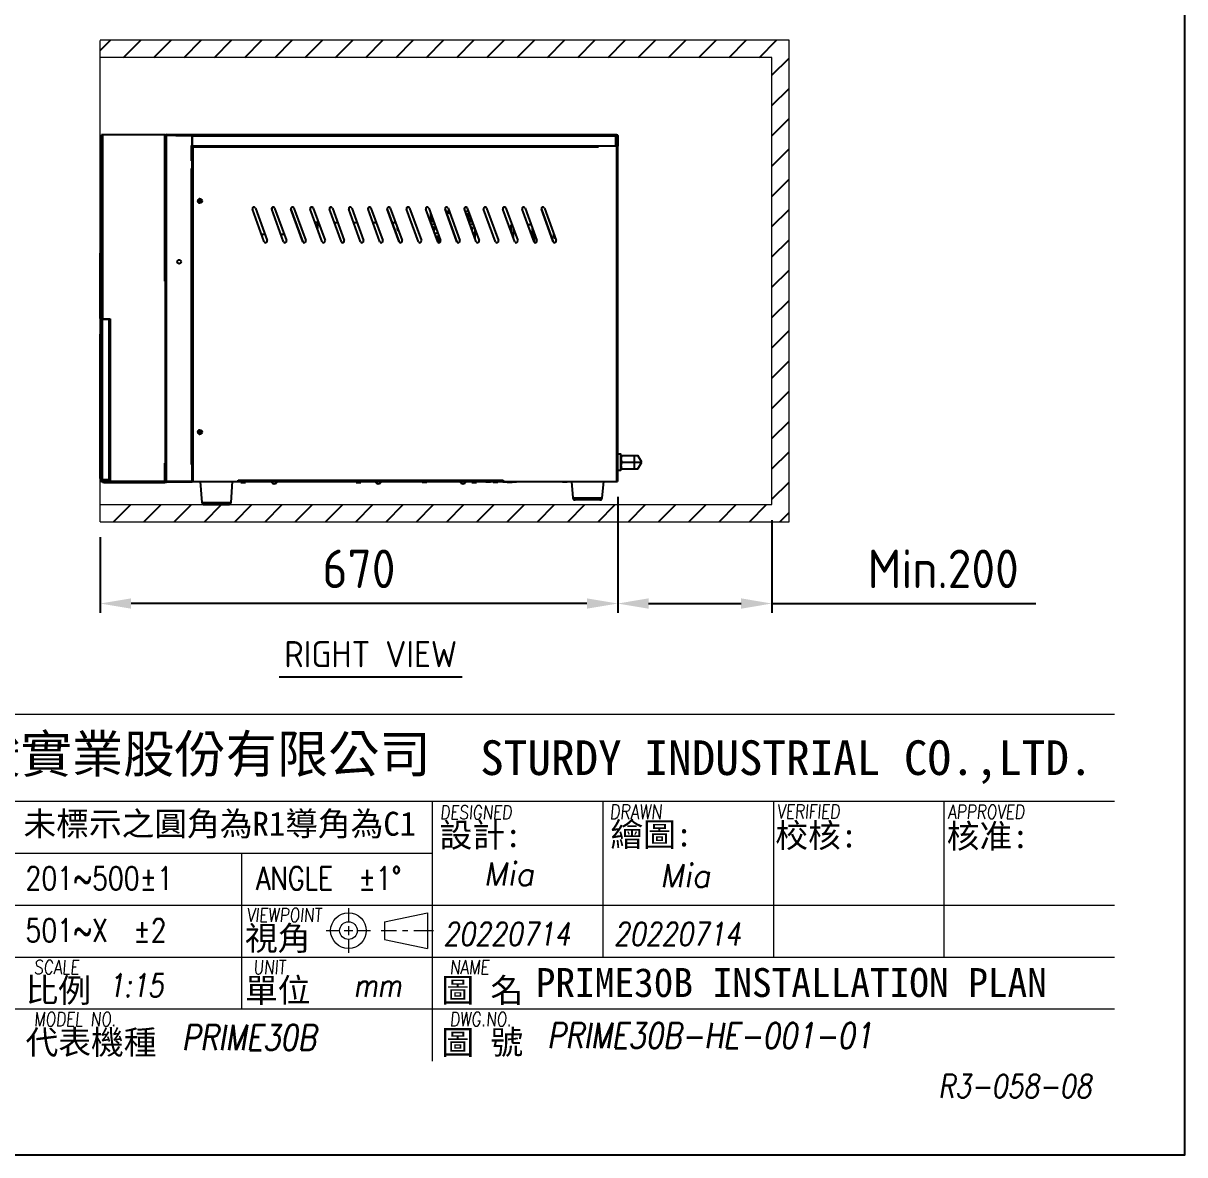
# Model space of a CAD drawing. Header units: millimetres. Extents: x 0 to 4395, y 0 to 3090.
# Drawn here: x 2888 to 4395, y 0 to 1468 of the extents above; entities that cross this region are included whole.
import ezdxf

# ---------------------------------------------------------------- set-up
doc = ezdxf.new("R2010")
doc.units = ezdxf.units.MM
doc.header["$LTSCALE"] = 10
doc.header["$PDSIZE"] = -1
doc.linetypes.add('HIDDEN', pattern=[1.905, 1.27, -0.635])
for name, color, linetype in [('D', 102, 'Continuous'), ('H', 2, 'HIDDEN'), ('T', 4, 'Continuous')]:
    doc.layers.add(name, color=color, linetype=linetype)
doc.layers.add('F', color=7, linetype='Continuous', lineweight=15)
doc.layers.add('S', color=4, linetype='Continuous', lineweight=15)
doc.styles.get("Standard").update_dxf_attribs({"font": 'KAIU.TTF'})
doc.styles.add('STU25', font='isocp2.shx')
doc.styles.add('Text', font='romans.shx', dxfattribs={"width": 0.8, "oblique": 10})
doc.dimstyles.new('STU25', dxfattribs={"dimscale": 20, "dimtxt": 2.5, "dimasz": 2, "dimexe": 0.6, "dimexo": 1, "dimgap": 1, "dimtad": 1, "dimdsep": 46, "dimtxsty": 'STU25', "dimcen": 2, "dimazin": 2, "dimtfac": 1, "dimtmove": 0, "dimatfit": 3, "dimfxl": 0, "dimtolj": 1, "dimtzin": 0, "dimarcsym": 0})

# ---------------------------------------------------------------- blocks, each defined once
blk = doc.blocks.new('*D9')
at = {"layer": 'D', "color": 0, "lineweight": -2}
for p, q in [((3659.2, 853.3), (3659.2, 703)), ((2987.8, 801.1), (2987.8, 703)), ((3619.2, 715), (3027.8, 715))]:
    blk.add_line(p, q, dxfattribs=at)
at = {"layer": 'D', "color": 0}
for points in [[(3027.8, 721.7), (3027.8, 708.3), (2987.8, 715)], [(3619.2, 708.3), (3619.2, 721.7), (3659.2, 715)]]:
    blk.add_solid(points, dxfattribs=at)
at = {"layer": 'Defpoints', "color": 0}
for p in [(3659.2, 873.3), (2987.8, 821.1), (2987.8, 715)]:
    blk.add_point(p, dxfattribs=at)
at = {"layer": 'D', "color": 0, "insert": (3323.5, 760), "char_height": 50, "attachment_point": 5, "style": 'STU25'}
blk.add_mtext('\\A1;670', dxfattribs=at)
blk = doc.blocks.new('*D10')
at = {"layer": 'D', "color": 0, "lineweight": -2}
for p, q in [((3659.2, 853.3), (3659.2, 703)), ((3859.3, 823.3), (3859.3, 703)), ((3699.2, 715), (3819.3, 715)), ((3859.3, 715), (4201.6, 715))]:
    blk.add_line(p, q, dxfattribs=at)
at = {"layer": 'D', "color": 0}
for points in [[(3699.2, 721.7), (3699.2, 708.3), (3659.2, 715)], [(3819.3, 708.3), (3819.3, 721.7), (3859.3, 715)]]:
    blk.add_solid(points, dxfattribs=at)
at = {"layer": 'Defpoints', "color": 0}
for p in [(3659.2, 873.3), (3859.3, 843.3), (3859.3, 715)]:
    blk.add_point(p, dxfattribs=at)
at = {"layer": 'D', "color": 0, "insert": (4081.6, 760), "char_height": 50, "attachment_point": 5, "style": 'STU25'}
blk.add_mtext('\\A1;Min.200', dxfattribs=at)
blk = doc.blocks.new('*D12')
at = {"layer": 'D', "color": 0, "lineweight": -2}
for p, q in [((2550.3, 1343.3), (2550.3, 1557.6)), ((2650.3, 1443.3), (2650.3, 1557.6)), ((2510.3, 1545.6), (2470.3, 1545.6)), ((2550.3, 1545.6), (2650.3, 1545.6)), ((2690.3, 1545.6), (2945.4, 1545.6))]:
    blk.add_line(p, q, dxfattribs=at)
at = {"layer": 'D', "color": 0}
for points in [[(2510.3, 1538.9), (2510.3, 1552.2), (2550.3, 1545.6)], [(2690.3, 1552.2), (2690.3, 1538.9), (2650.3, 1545.6)]]:
    blk.add_solid(points, dxfattribs=at)
at = {"layer": 'Defpoints', "color": 0}
for p in [(2650.3, 1545.6), (2650.3, 1423.3), (2550.3, 1323.3)]:
    blk.add_point(p, dxfattribs=at)
at = {"layer": 'D', "color": 0, "insert": (2837.9, 1590.6), "char_height": 50, "attachment_point": 5, "style": 'STU25'}
blk.add_mtext('\\A1;Min100', dxfattribs=at)

msp = doc.modelspace()

# ---------------------------------------------------------------- hatches: boundary and pattern name
at = {"layer": 'H', "ltscale": 5}
h = msp.add_hatch(dxfattribs=at)
h.set_pattern_fill('ANSI31', color=256, scale=222.222222, style=0)
h.set_pattern_definition([(45, (193368.104, 13543.08), (-19.641855, 19.641855), [])])
h.paths.add_polyline_path([(2987.783, 1445.54), (2987.783, 1423.32), (3859.347, 1423.32), (3859.347, 843.32), (2987.783, 843.32), (2987.783, 821.098), (3881.57, 821.098), (3881.57, 1445.54)])

# ---------------------------------------------------------------- linework, layer by layer
at = {"color": 7, "linetype": 'Continuous', "lineweight": 25}
for p, q in [((2989.058, 1320.312), (2988.058, 1320.312)), ((2988.06, 1238.268), (2988.06, 1320.312)), ((2989.058, 1320.312), (2989.068, 1320.312)), ((2989.068, 1321.322), (2989.414, 1321.322)), ((2989.068, 1320.322), (2989.068, 1321.322)), ((2989.068, 1320.322), (2989.414, 1320.322)), ((2989.068, 1238.339), (2989.068, 1320.312)), ((2989.414, 1320.312), (2989.068, 1320.312)), ((2989.414, 1323.02), (2989.414, 1321.92)), ((2990.514, 1323.02), (2989.414, 1323.02)), ((2989.414, 1321.92), (2989.414, 1085.22)), ((3071.514, 1323.02), (2990.514, 1323.02)), ((2990.514, 1323.02), (2990.514, 1084.12)), ((3071.514, 1133.02), (3071.514, 1323.02)), ((3072.614, 1322.22), (3073.714, 1322.22)), ((3072.614, 873.33), (3072.614, 1322.22)), ((3073.714, 1322.32), (3073.714, 1323.32)), ((3073.714, 1323.32), (3107.114, 1323.32)), ((3073.714, 1322.32), (3107.114, 1322.32)), ((3073.714, 873.33), (3073.714, 1322.22)), ((3107.114, 1322.22), (3073.714, 1322.22)), ((3085.673, 1322.22), (3085.676, 1322.27)), ((3085.676, 1322.27), (3085.676, 1322.32)), ((3085.676, 1322.27), (3098.867, 1322.27)), ((3098.867, 1322.27), (3106.676, 1322.27)), ((3106.676, 1322.27), (3106.714, 1322.27)), ((3106.714, 1322.27), (3107.214, 1322.27)), ((3107.114, 1323.32), (3107.114, 1322.32)), ((3107.114, 1309.32), (3107.114, 1322.22)), ((3107.114, 1311.77), (3107.156, 1311.77)), ((3657.847, 1323.07), (3107.214, 1323.07)), ((3107.214, 1321.57), (3107.214, 1309.27)), ((3107.214, 1321.57), (3656.347, 1321.57)), ((3659.347, 1321.57), (3656.347, 1321.57)), ((3659.334, 1321.77), (3659.334, 1321.77)), ((3659.347, 1308.27), (3659.347, 1321.57)), ((3659.347, 1321.57), (3659.347, 1321.57)), ((3659.347, 1321.57), (3659.347, 1308.27)), ((3106.014, 1289.32), (3106.014, 1309.32)), ((3107.114, 1309.32), (3106.014, 1309.32)), ((3107.114, 1289.32), (3107.114, 1309.32)), ((3107.156, 1306.917), (3107.156, 1309.105)), ((3107.156, 1306.917), (3107.156, 873.32)), ((3108.206, 873.32), (3108.206, 1307.27)), ((3108.206, 1307.27), (3634.156, 1307.27)), ((3634.156, 1308.27), (3108.214, 1308.27)), ((3634.156, 1308.32), (3634.156, 1307.27)), ((3657.856, 1308.32), (3634.156, 1308.32)), ((3657.856, 1308.32), (3657.856, 873.32)), ((3659.156, 1308.32), (3657.856, 1308.32)), ((3659.156, 1308.32), (3659.156, 873.32)), ((3659.156, 1308.32), (3659.156, 1308.32)), ((3659.156, 1306.32), (3659.156, 1297.32)), ((3659.156, 1297.32), (3659.156, 1297.32)), ((3659.156, 1297.32), (3659.156, 1267.32)), ((3659.156, 1297.32), (3659.157, 1297.32)), ((3659.157, 1308.32), (3659.157, 908.72)), ((3659.157, 1308.27), (3659.347, 1308.27)), ((3659.157, 1306.32), (3659.157, 1297.32)), ((3659.157, 1297.32), (3659.157, 1267.32)), ((3659.157, 1297.32), (3659.157, 1297.32)), ((3106.014, 1289.32), (3107.114, 1289.32)), ((3107.114, 1279.32), (3107.114, 1289.32)), ((3107.114, 1289.32), (3107.156, 1289.32)), ((3107.114, 1279.32), (3106.014, 1279.32)), ((3106.014, 895.33), (3106.014, 1279.32)), ((3107.114, 895.33), (3107.114, 1279.32)), ((3107.156, 1279.32), (3107.114, 1279.32)), ((3659.156, 1267.32), (3659.156, 1267.32)), ((3659.156, 1267.32), (3659.156, 914.32)), ((3659.156, 1267.32), (3659.157, 1267.32)), ((3659.157, 1267.32), (3659.157, 914.32)), ((3659.157, 1267.32), (3659.157, 1267.32)), ((2989.058, 1238.268), (2988.058, 1238.268)), ((2988.08, 1176.25), (2988.058, 1238.268)), ((2989.068, 1238.268), (2989.058, 1238.268)), ((2989.08, 1176.25), (2989.058, 1238.268)), ((2989.068, 1238.268), (2989.068, 1238.339)), ((2989.068, 1238.007), (2989.068, 1238.268)), ((2989.09, 1176.297), (2989.068, 1238.007)), ((3115.492, 1237.02), (3118.737, 1237.02)), ((3115.982, 1238.52), (3118.247, 1238.52)), ((3200.667, 1184.35), (3185.277, 1226.636)), ((3189.035, 1228.004), (3204.426, 1185.718)), ((3225.667, 1184.35), (3210.277, 1226.636)), ((3214.035, 1228.004), (3229.426, 1185.718)), ((3250.667, 1184.35), (3235.277, 1226.636)), ((3235.277, 1226.636), (3250.667, 1184.35)), ((3239.035, 1228.004), (3254.426, 1185.718)), ((3275.667, 1184.35), (3260.277, 1226.636)), ((3264.035, 1228.004), (3279.426, 1185.718)), ((3300.667, 1184.35), (3285.277, 1226.636)), ((3289.035, 1228.004), (3304.426, 1185.718)), ((3325.667, 1184.35), (3310.277, 1226.636)), ((3314.035, 1228.004), (3329.426, 1185.718)), ((3350.667, 1184.35), (3335.277, 1226.636)), ((3339.035, 1228.004), (3354.426, 1185.718)), ((3375.667, 1184.35), (3360.277, 1226.636)), ((3360.277, 1226.636), (3375.667, 1184.35)), ((3364.035, 1228.004), (3379.426, 1185.718)), ((3400.667, 1184.35), (3385.277, 1226.636)), ((3389.035, 1228.004), (3404.426, 1185.718)), ((3425.667, 1184.35), (3410.277, 1226.636)), ((3414.035, 1228.004), (3429.426, 1185.718)), ((3416.157, 1222.174), (3416.157, 1210.479)), ((3450.667, 1184.35), (3435.277, 1226.636)), ((3435.277, 1226.636), (3435.277, 1226.636)), ((3435.277, 1226.636), (3450.667, 1184.35)), ((3440.613, 1223.67), (3436.356, 1223.67)), ((3437.084, 1221.67), (3441.341, 1221.67)), ((3439.035, 1228.004), (3454.426, 1185.718)), ((3475.667, 1184.35), (3460.277, 1226.636)), ((3465.613, 1223.67), (3461.356, 1223.67)), ((3464.035, 1228.004), (3479.426, 1185.718)), ((3500.667, 1184.35), (3485.277, 1226.636)), ((3489.035, 1228.004), (3504.426, 1185.718)), ((3525.667, 1184.35), (3510.277, 1226.636)), ((3514.035, 1228.004), (3529.426, 1185.718)), ((3550.667, 1184.35), (3535.277, 1226.636)), ((3539.035, 1228.004), (3554.426, 1185.718)), ((3575.667, 1184.35), (3560.277, 1226.636)), ((3560.277, 1226.636), (3575.667, 1184.35)), ((3564.035, 1228.004), (3579.426, 1185.718)), ((3269.957, 1209.12), (3266.652, 1209.12)), ((3269.957, 1202.12), (3269.957, 1209.12)), ((3269.957, 1209.12), (3270.909, 1209.12)), ((3291.652, 1209.12), (3295.909, 1209.12)), ((3316.652, 1209.12), (3320.909, 1209.12)), ((3341.652, 1209.12), (3345.909, 1209.12)), ((3366.652, 1209.12), (3370.909, 1209.12)), ((3417.398, 1207.07), (3421.655, 1207.07)), ((3417.657, 1218.053), (3417.657, 1210.67)), ((3417.657, 1210.67), (3420.344, 1210.67)), ((3462.448, 1220.67), (3466.705, 1220.67)), ((3464.708, 1214.67), (3464.632, 1214.67)), ((3466.657, 1215.67), (3464.708, 1215.67)), ((3464.708, 1214.67), (3466.657, 1214.67)), ((3466.657, 1211.706), (3465.589, 1212.041)), ((3466.088, 1210.67), (3470.344, 1210.67)), ((3466.657, 1217.62), (3466.657, 1215.67)), ((3466.657, 1214.67), (3466.657, 1212.721)), ((3467.657, 1215.67), (3467.657, 1217.62)), ((3468.525, 1215.67), (3467.657, 1215.67)), ((3467.657, 1214.67), (3468.889, 1214.67)), ((3467.657, 1212.721), (3467.657, 1214.67)), ((3469.057, 1207.07), (3471.655, 1207.07)), ((3520.957, 1197.291), (3520.957, 1206.22)), ((3520.957, 1206.22), (3521.964, 1206.22)), ((3546.964, 1206.22), (3542.707, 1206.22)), ((3201.586, 1193.52), (3197.33, 1193.52)), ((3226.586, 1193.52), (3222.33, 1193.52)), ((3372.957, 1203.491), (3372.957, 1202.12)), ((3419.306, 1201.828), (3421.22, 1201.828)), ((3422.257, 1195.27), (3421.693, 1195.27)), ((3423.003, 1191.67), (3427.26, 1191.67)), ((3468.817, 1203.17), (3469.157, 1203.17)), ((3474.157, 1195.27), (3471.693, 1195.27)), ((3474.157, 1195.27), (3474.157, 1200.194)), ((3474.157, 1188.499), (3474.157, 1195.27)), ((3523.457, 1202.118), (3523.457, 1190.422)), ((3548.457, 1190.422), (3548.457, 1202.118)), ((3550.957, 1195.249), (3550.957, 1183.82)), ((3575.807, 1195.661), (3575.807, 1191.27)), ((2989.08, 1176.25), (2988.08, 1176.25)), ((3250.667, 1184.35), (3250.667, 1184.35)), ((3375.667, 1184.35), (3375.667, 1184.35)), ((3425.607, 1187.67), (3424.459, 1187.67)), ((3424.823, 1186.67), (3425.607, 1186.67)), ((3427.657, 1183.037), (3427.657, 1190.578)), ((3428.157, 1189.205), (3428.157, 1183.129)), ((3550.957, 1184.92), (3550.957, 1183.82)), ((3575.667, 1184.35), (3575.667, 1184.35)), ((2987.783, 1084.52), (2987.783, 1169.443)), ((2989.414, 1172.249), (2987.966, 1170.181)), ((2989.085, 1173.822), (2988.085, 1173.822)), ((2988.168, 1170.47), (2988.168, 1170.822)), ((2989.163, 1173.822), (2989.085, 1173.822)), ((2989.095, 1173.87), (2989.414, 1173.87)), ((2989.208, 1173.87), (2989.208, 1171.954)), ((2988.914, 1136.27), (2988.114, 1136.27)), ((2988.114, 1136.27), (2988.114, 1134.52)), ((2988.114, 1134.52), (2988.114, 1132.77)), ((2988.114, 1132.77), (2988.914, 1132.77)), ((2988.914, 1137.12), (2988.614, 1137.12)), ((2988.614, 1137.12), (2988.614, 1136.77)), ((2988.614, 1136.77), (2988.614, 1136.42)), ((2988.614, 1136.42), (2988.914, 1136.42)), ((2988.914, 1132.62), (2988.614, 1132.62)), ((2988.614, 1132.62), (2988.614, 1132.27)), ((2988.614, 1132.27), (2988.614, 1131.92)), ((2988.614, 1131.92), (2988.914, 1131.92)), ((2988.914, 1137.52), (2988.914, 1131.52)), ((2988.914, 1137.52), (2989.414, 1137.52)), ((2988.914, 1131.52), (2989.414, 1131.52)), ((3072.414, 1133.02), (3071.514, 1133.02)), ((3072.414, 1133.02), (3072.414, 897.02)), ((3072.614, 1133.02), (3072.414, 1133.02)), ((2989.414, 1085.22), (2989.414, 1084.12)), ((2987.718, 1084.52), (2987.718, 1064.52)), ((2987.91, 1084.52), (2987.718, 1084.52)), ((2987.91, 1084.52), (2988.91, 1084.52)), ((2987.936, 1083.649), (2987.95, 1082.392)), ((2988.936, 1083.649), (2987.936, 1083.649)), ((2987.95, 1082.392), (2988.949, 1082.392)), ((2987.975, 1081.52), (2989.227, 1081.52)), ((2988.91, 1084.52), (2989.292, 1084.52)), ((2988.949, 1082.392), (2988.936, 1083.649)), ((2989.253, 1082.392), (2989.266, 1083.649)), ((2989.414, 1084.52), (2989.292, 1084.52)), ((2989.414, 1084.12), (2990.514, 1084.12)), ((2990.514, 1084.12), (3000.514, 1084.12)), ((2990.6, 1084.12), (2990.6, 1083.51)), ((2999.499, 1083.51), (2990.6, 1083.51)), ((2999.499, 876.03), (2999.499, 1083.51)), ((3000.514, 1073.32), (2999.499, 1073.32)), ((3000.514, 1084.12), (3000.514, 873.12)), ((2987.717, 877.02), (2987.717, 1064.52)), ((2987.718, 1064.52), (2987.717, 1064.52)), ((3000.514, 1019.52), (2999.499, 1019.52)), ((3000.514, 1019.51), (2999.499, 1019.51)), ((2999.499, 1018.51), (3000.514, 1018.51)), ((3072.414, 1013.82), (3072.614, 1013.82)), ((3072.414, 983.82), (3072.614, 983.82)), ((3072.414, 938.995), (3072.614, 938.995)), ((3118.737, 937.035), (3115.545, 936.821)), ((3072.614, 926.995), (3072.414, 926.995)), ((3072.414, 915.32), (3072.614, 915.32)), ((3659.156, 914.32), (3659.156, 884.32)), ((3659.156, 914.32), (3659.156, 914.32)), ((3659.156, 914.32), (3659.157, 914.32)), ((3663.143, 908.72), (3659.156, 908.72)), ((3659.157, 914.32), (3659.157, 908.72)), ((3659.157, 914.32), (3659.157, 914.32)), ((3663.46, 888.238), (3663.46, 908.402)), ((3664.24, 907.051), (3680.409, 907.051)), ((3680.409, 907.051), (3680.409, 898.32)), ((3680.409, 907.051), (3685.45, 907.051)), ((3690.491, 898.32), (3685.45, 907.051)), ((3071.514, 873.12), (3071.514, 897.02)), ((3071.514, 897.02), (3072.414, 897.02)), ((3072.614, 901.726), (3072.414, 901.726)), ((3072.414, 897.02), (3072.614, 897.02)), ((3106.014, 895.33), (3107.114, 895.33)), ((3107.114, 873.33), (3107.114, 895.33)), ((3107.114, 895.33), (3107.156, 895.33)), ((3107.156, 894.32), (3107.114, 894.32)), ((3663.369, 904.148), (3663.333, 904.11)), ((3664.24, 898.32), (3680.409, 898.32)), ((3664.24, 889.589), (3680.409, 889.589)), ((3680.409, 898.32), (3690.491, 898.32)), ((3680.409, 898.32), (3680.409, 889.589)), ((3680.409, 889.589), (3685.45, 889.589)), ((3685.45, 889.589), (3690.491, 898.32)), ((2989.485, 875.02), (2987.749, 875.02)), ((2989.058, 874.832), (2988.058, 874.832)), ((2988.06, 874.832), (2988.06, 875.02)), ((2989.068, 874.832), (2989.058, 874.832)), ((2989.068, 874.832), (2990.514, 874.832)), ((2989.068, 874.822), (2989.068, 873.822)), ((2990.514, 874.822), (2989.068, 874.822)), ((2990.51, 875.02), (2989.485, 875.02)), ((2990.6, 875.02), (2990.51, 875.02)), ((2990.514, 875.02), (2990.514, 873.12)), ((2990.6, 876.03), (2999.499, 876.03)), ((2990.6, 876.03), (2990.6, 875.02)), ((2990.6, 875.02), (2999.483, 875.02)), ((2992.914, 875.02), (2992.914, 873.02)), ((2995.914, 873.02), (2995.914, 875.02)), ((3166.656, 874.87), (3167.156, 874.87)), ((3166.656, 873.32), (3166.656, 874.87)), ((3167.156, 874.87), (3167.156, 874.37)), ((3510.156, 874.37), (3167.156, 874.37)), ((3167.156, 874.37), (3167.156, 873.32)), ((3510.156, 874.87), (3510.656, 874.87)), ((3510.156, 874.37), (3510.156, 874.87)), ((3510.156, 874.37), (3510.156, 873.32)), ((3510.156, 874.37), (3510.156, 874.32)), ((3510.656, 874.87), (3510.656, 873.32)), ((3659.156, 887.921), (3663.143, 887.921)), ((3659.156, 884.32), (3659.156, 884.32)), ((3659.156, 884.32), (3659.156, 875.32)), ((3659.156, 884.32), (3659.157, 884.32)), ((3659.157, 887.921), (3659.157, 884.32)), ((3659.157, 887.921), (3659.157, 873.32)), ((3659.157, 884.32), (3659.157, 875.32)), ((3659.157, 884.32), (3659.157, 884.32)), ((2990.514, 873.822), (2989.068, 873.822)), ((2990.514, 873.12), (2992.914, 873.12)), ((2990.514, 872.02), (2990.514, 873.02)), ((2990.514, 873.02), (2992.514, 873.02)), ((2992.514, 872.02), (2990.514, 872.02)), ((2992.514, 873.02), (2992.514, 872.02)), ((2992.514, 873.02), (3000.514, 873.02)), ((2992.514, 872.02), (3000.514, 872.02)), ((2995.914, 873.12), (3000.514, 873.12)), ((3000.514, 873.12), (3000.514, 872.02)), ((3071.514, 873.12), (3000.514, 873.12)), ((3000.514, 872.02), (3071.514, 872.02)), ((3072.414, 873.12), (3071.514, 873.12)), ((3072.414, 872.02), (3071.514, 872.02)), ((3072.414, 873.12), (3072.414, 872.02)), ((3072.614, 873.12), (3072.414, 873.12)), ((3073.714, 873.33), (3072.614, 873.33)), ((3072.614, 873.191), (3072.614, 873.33)), ((3072.614, 873.12), (3072.614, 873.191)), ((3107.114, 873.32), (3073.624, 873.32)), ((3073.624, 873.32), (3073.624, 872.32)), ((3107.114, 872.32), (3073.624, 872.32)), ((3073.714, 873.33), (3107.114, 873.33)), ((3074.696, 873.33), (3074.857, 873.32)), ((3074.857, 873.33), (3074.857, 873.32)), ((3107.114, 872.32), (3107.114, 873.32)), ((3107.156, 873.32), (3107.114, 873.32)), ((3107.156, 873.32), (3108.206, 873.32)), ((3108.206, 873.32), (3166.656, 873.32)), ((3117.557, 873.32), (3119.599, 846.096)), ((3157.515, 846.096), (3159.557, 873.32)), ((3510.656, 873.32), (3166.656, 873.32)), ((3167.156, 873.32), (3510.156, 873.32)), ((3170.057, 873.32), (3170.057, 872.12)), ((3170.057, 872.12), (3176.057, 872.12)), ((3176.057, 872.12), (3176.057, 873.32)), ((3217.407, 872.84), (3209.708, 872.84)), ((3320.057, 873.32), (3320.057, 872.12)), ((3320.057, 872.12), (3326.057, 872.12)), ((3326.057, 872.12), (3326.057, 873.32)), ((3352.407, 872.84), (3344.708, 872.84)), ((3405.557, 873.32), (3405.557, 872.12)), ((3411.557, 872.12), (3405.557, 872.12)), ((3411.557, 872.12), (3411.557, 873.32)), ((3462.407, 872.84), (3454.708, 872.84)), ((3470.057, 873.32), (3470.057, 872.12)), ((3470.057, 872.12), (3476.057, 872.12)), ((3476.057, 872.12), (3476.057, 873.32)), ((3488.057, 873.32), (3488.057, 872.32)), ((3494.057, 872.32), (3488.057, 872.32)), ((3494.057, 872.32), (3494.057, 873.32)), ((3497.557, 873.32), (3497.557, 872.12)), ((3503.557, 872.12), (3497.557, 872.12)), ((3503.557, 872.12), (3503.557, 873.32)), ((3510.057, 873.32), (3510.057, 872.32)), ((3516.057, 872.32), (3510.057, 872.32)), ((3510.656, 873.32), (3657.856, 873.32)), ((3515.607, 873.32), (3515.607, 872.52)), ((3515.607, 872.52), (3516.117, 872.52)), ((3516.057, 872.32), (3516.057, 872.52)), ((3516.117, 873.32), (3516.117, 872.52)), ((3516.117, 872.52), (3522.117, 872.52)), ((3522.057, 872.52), (3522.057, 872.32)), ((3528.057, 872.32), (3522.057, 872.32)), ((3522.117, 872.52), (3522.117, 873.32)), ((3528.057, 872.32), (3528.057, 873.32)), ((3587.557, 873.32), (3587.557, 872.32)), ((3593.557, 872.32), (3587.557, 872.32)), ((3593.557, 872.32), (3593.557, 873.32)), ((3599.057, 873.32), (3601.052, 852.04)), ((3639.062, 852.04), (3641.057, 873.32)), ((3657.856, 873.32), (3659.156, 873.32)), ((3659.156, 873.32), (3659.156, 873.32)), ((3659.157, 873.32), (3659.156, 873.32)), ((3659.157, 873.32), (3659.157, 873.32)), ((3636.075, 849.32), (3604.039, 849.32))]:
    msp.add_line(p, q, dxfattribs=at)
at = {"color": 8, "linetype": 'Continuous', "lineweight": 25}
for p, q in [((3106.676, 1322.27), (3106.676, 1322.32)), ((3106.676, 1322.27), (3106.676, 1322.22)), ((3106.714, 1322.27), (3106.714, 1322.32)), ((3106.714, 1322.27), (3106.714, 1322.22)), ((3107.156, 1318.97), (3107.114, 1318.97)), ((3107.156, 1312.753), (3107.114, 1312.753)), ((3656.347, 1321.57), (3656.347, 1308.32)), ((3659.157, 1306.32), (3659.156, 1306.32)), ((2989.068, 1238.339), (2989.414, 1238.339)), ((2989.414, 1238.007), (2989.068, 1238.007)), ((3115.513, 1236.92), (3118.715, 1236.92)), ((3467.657, 1217.62), (3467.83, 1217.578)), ((2989.09, 1176.297), (2989.414, 1176.297)), ((2988.048, 1169.772), (2988.048, 1084.52)), ((2989.414, 1169.772), (2988.048, 1169.772)), ((2988.415, 1170.822), (2988.168, 1170.822)), ((2989.399, 1084.52), (2989.399, 1130.522)), ((2989.399, 1130.522), (2989.414, 1130.522)), ((2989.485, 875.02), (2989.485, 1084.12)), ((2990.51, 875.02), (2990.51, 1084.12)), ((2999.499, 1073.62), (3000.514, 1073.62)), ((3663.143, 887.921), (3663.143, 908.72)), ((2989.068, 874.832), (2989.068, 875.02)), ((3107.114, 874.62), (3107.156, 874.62)), ((3166.656, 874.62), (3167.156, 874.62)), ((3510.156, 874.62), (3510.656, 874.62)), ((3659.156, 875.32), (3659.157, 875.32)), ((3119.599, 846.096), (3124.201, 846.096)), ((3124.201, 846.096), (3157.515, 846.096)), ((3601.052, 852.04), (3639.062, 852.04))]:
    msp.add_line(p, q, dxfattribs=at)
at = {"color": 7, "linetype": 'Continuous', "lineweight": 25, "flags": 128}
for points in [[(3656.347, 1321.57), (3656.347, 1321.863), (3656.347, 1322.144), (3656.347, 1322.404), (3656.347, 1322.631), (3656.347, 1322.817), (3656.347, 1322.956), (3656.347, 1323.041), (3656.347, 1323.07)], [(3659.156, 1308.32), (3659.156, 1308.282), (3659.156, 1308.168), (3659.156, 1307.983), (3659.156, 1307.734), (3659.156, 1307.431), (3659.156, 1307.086), (3659.156, 1306.71), (3659.156, 1306.32)], [(3659.157, 1308.32), (3659.157, 1308.282), (3659.157, 1308.168), (3659.157, 1307.983), (3659.157, 1307.734), (3659.157, 1307.431), (3659.157, 1307.086), (3659.157, 1306.71), (3659.157, 1306.32)], [(3467.477, 1206.855), (3467.53, 1206.869), (3469.057, 1207.07)], [(3469.614, 1212.677), (3468.836, 1212.099), (3467.657, 1211.706)], [(3269.736, 1200.648), (3269.861, 1201.145), (3269.957, 1202.12)], [(3659.156, 875.32), (3659.156, 874.93), (3659.156, 874.555), (3659.156, 874.209), (3659.156, 873.906), (3659.156, 873.657), (3659.156, 873.472), (3659.156, 873.359), (3659.156, 873.32)], [(3659.157, 875.32), (3659.157, 874.93), (3659.157, 874.555), (3659.157, 874.209), (3659.157, 873.906), (3659.157, 873.657), (3659.157, 873.472), (3659.157, 873.359), (3659.157, 873.32)]]:
    msp.add_lwpolyline(points, dxfattribs=at)
at = {"color": 7, "linetype": 'Continuous', "lineweight": 25}
for centre, radius in [((3117.206, 1237.32), 2.75), ((3117.114, 1237.32), 1.65), ((3090.214, 1158.32), 2.5), ((3117.206, 937.32), 2.75), ((3117.114, 937.33), 1.65)]:
    msp.add_circle(centre, radius, dxfattribs=at)
for centre, radius, start, end in [((2989.068, 1320.312), 1.01, 90.001194, 179.998806), ((2989.068, 1320.312), 0.01, 90.015589, 179.899086), ((3073.714, 1322.22), 1.1, 90, 180), ((3073.714, 1322.22), 0.1, 90, 180), ((3106.714, 1322.27), 0.5, 323.130246, 0), ((3657.847, 1321.57), 1.5, 0.00043, 90), ((3657.847, 1321.57), 1.5, 0.00043, 90), ((3117.206, 1237.32), 2.75, 90, 270), ((3187.156, 1227.32), 2, 20, 200), ((3187.156, 1227.32), 2, 90, 200), ((3212.156, 1227.32), 2, 20, 200), ((3212.156, 1227.32), 2, 90, 200), ((3237.156, 1227.32), 2, 20, 200), ((3237.156, 1227.32), 2, 90, 200), ((3262.156, 1227.32), 2, 20, 200), ((3262.156, 1227.32), 2, 90, 200), ((3287.156, 1227.32), 2, 20, 200), ((3287.156, 1227.32), 2, 90, 200), ((3312.156, 1227.32), 2, 20, 200), ((3312.156, 1227.32), 2, 90, 200), ((3337.156, 1227.32), 2, 20, 200), ((3337.156, 1227.32), 2, 90, 200), ((3362.156, 1227.32), 2, 20, 200), ((3362.156, 1227.32), 2, 90, 200), ((3387.156, 1227.32), 2, 20, 200), ((3387.156, 1227.32), 2, 90, 200), ((3412.156, 1227.32), 2, 20, 200), ((3412.156, 1227.32), 2, 90, 200), ((3437.156, 1227.32), 2, 20, 200), ((3437.156, 1227.32), 2, 90, 200), ((3462.156, 1227.32), 2, 20, 200), ((3462.156, 1227.32), 2, 90, 200), ((3487.156, 1227.32), 2, 20, 200), ((3487.156, 1227.32), 2, 90, 200), ((3512.156, 1227.32), 2, 20, 200), ((3512.156, 1227.32), 2, 90, 200), ((3537.156, 1227.32), 2, 20, 200), ((3537.156, 1227.32), 2, 90, 200), ((3562.156, 1227.32), 2, 20, 200), ((3562.156, 1227.32), 2, 90, 200), ((3467.157, 1215.17), 3.5, 98.213211, 156.627534), ((3467.157, 1215.17), 2.5, 101.536959, 168.463041), ((3467.157, 1215.17), 2.5, 191.536959, 258.463041), ((3467.157, 1215.17), 3.5, 85.420734, 98.213211), ((3467.157, 1215.17), 3.5, 261.786789, 278.213211), ((3377.957, 1202.12), 5, 180, 232.231801), ((3420.157, 1201.17), 2, 273.3313, 126.6687), ((3420.157, 1201.17), 1.25, 0, 137.3187), ((3420.157, 1201.17), 1.25, 262.6813, 0), ((3422.257, 1201.17), 5.9, 270, 304.243751), ((3423.157, 1187.17), 3.5, 81.786789, 86.524635), ((3469.157, 1201.17), 2, 300.507546, 90), ((3578.057, 1191.27), 2.25, 180, 274.202474), ((3299.356, 1175.716), 311.277, 179.901785, 180.348624), ((3293.786, 1175.709), 304.706, 179.898374, 180.354848), ((3202.547, 1185.034), 2, 200, 20), ((3202.547, 1185.034), 2, 200, 270), ((3227.547, 1185.034), 2, 200, 20), ((3227.547, 1185.034), 2, 200, 270), ((3252.547, 1185.034), 2, 200, 20), ((3252.547, 1185.034), 2, 200, 270), ((3277.547, 1185.034), 2, 200, 20), ((3277.547, 1185.034), 2, 200, 270), ((3302.547, 1185.034), 2, 200, 20), ((3302.547, 1185.034), 2, 200, 270), ((3327.547, 1185.034), 2, 200, 20), ((3327.547, 1185.034), 2, 200, 270), ((3352.547, 1185.034), 2, 200, 20), ((3352.547, 1185.034), 2, 200, 270), ((3377.547, 1185.034), 2, 200, 20), ((3377.547, 1185.034), 2, 200, 270), ((3402.547, 1185.034), 2, 200, 20), ((3402.547, 1185.034), 2, 200, 270), ((3423.157, 1187.17), 3.5, 313.475365, 81.786789), ((3427.547, 1185.034), 2, 200, 20), ((3427.547, 1185.034), 2, 200, 270), ((3452.547, 1185.034), 2, 200, 20), ((3452.547, 1185.034), 2, 200, 270), ((3477.547, 1185.034), 2, 200, 20), ((3477.547, 1185.034), 2, 200, 270), ((3502.547, 1185.034), 2, 200, 20), ((3502.547, 1185.034), 2, 200, 270), ((3527.547, 1185.034), 2, 200, 20), ((3527.547, 1185.034), 2, 200, 270), ((3552.547, 1185.034), 2, 200, 20), ((3552.547, 1185.034), 2, 200, 270), ((3577.547, 1185.034), 2, 200, 20), ((3577.547, 1185.034), 2, 200, 270), ((2577.218, 1171.571), 410.951, 359.895595, 0.313864), ((2772.504, 1172.283), 216.665, 359.898116, 0.407081), ((2977.975, 1083.791), 9.962, 359.18364, 4.200581), ((2997.965, 1082.251), 10.017, 179.193564, 184.182885), ((2978.92, 1083.79), 10.017, 359.193499, 4.182893), ((2998.91, 1082.25), 9.962, 179.183706, 184.200574), ((2979.292, 1082.25), 9.962, 355.799426, 0.816294), ((2999.257, 1083.79), 9.992, 175.810898, 180.81271), ((2946.807, 1083.542), 52.692, 359.965071, 0.628373), ((3117.206, 937.32), 2.75, 90, 270), ((3663.143, 908.402), 0.318, 0, 90), ((3019.884, 876.521), 32.17, 179.111435, 182.674512), ((2989.068, 874.832), 1.01, 179.999855, 270.000145), ((2989.068, 874.832), 0.01, 180.077882, 269.922118), ((2989.881, 874.832), 0.00994, 179.594304, 270.063632), ((2983.305, 875.777), 16.196, 357.320394, 0.894435), ((3663.143, 888.238), 0.317, 270, 0), ((3073.624, 873.33), 1.01, 180, 270), ((3073.624, 873.33), 0.01, 180, 270), ((3208.975, 872.52), 0.8, 23.578178, 90), ((3213.557, 874.52), 4.2, 203.578178, 336.421822), ((3218.14, 872.52), 0.8, 90, 156.421822), ((3343.975, 872.52), 0.8, 23.578178, 90), ((3348.557, 874.52), 4.2, 203.578178, 336.421822), ((3353.14, 872.52), 0.8, 90, 156.421822), ((3453.975, 872.52), 0.8, 23.578178, 90), ((3458.557, 874.52), 4.2, 203.578178, 336.421822), ((3463.14, 872.52), 0.8, 90, 156.421822), ((3122.591, 846.32), 3, 184.289153, 270), ((3154.524, 846.32), 3, 270, 355.710847), ((3604.039, 852.32), 3, 185.355825, 270), ((3636.075, 852.32), 3, 270, 354.644175)]:
    msp.add_arc(centre, radius, start, end, dxfattribs=at)
at = {"color": 8, "linetype": 'Continuous', "lineweight": 25}
for centre, radius, start, end in [((3107.116, 1322.207), 0.925, 269.894388, 276.101168), ((3467.157, 1215.17), 2.5, 281.536959, 325.614761), ((3423.157, 1187.17), 2.5, 11.536959, 76.103347), ((3423.157, 1187.17), 2.5, 323.896653, 348.463041)]:
    msp.add_arc(centre, radius, start, end, dxfattribs=at)
at = {"color": 7, "linetype": 'Continuous', "lineweight": 25}
for points, knots in [([(3071.514, 1323.02), (3071.654, 1322.926), (3071.944, 1322.73), (3072.315, 1322.432), (3072.568, 1322.136), (3072.599, 1321.942), (3072.614, 1321.85)], [0, 0, 0, 0, 0.24281756, 0.50249041, 0.76221954, 1, 1, 1, 1]), ([(3107.214, 1323.07), (3107.214, 1323.048), (3107.214, 1323.003), (3107.214, 1322.656), (3107.214, 1322.16), (3107.214, 1321.767), (3107.214, 1321.57)], [0, 0, 0, 0, 0.249999353, 0.50000216, 0.749998784, 1, 1, 1, 1]), ([(3659.174, 1322.27), (3659.183, 1322.253), (3659.2, 1322.219), (3659.224, 1322.167), (3659.242, 1322.123), (3659.255, 1322.088), (3659.267, 1322.054), (3659.28, 1322.016), (3659.292, 1321.974), (3659.308, 1321.914), (3659.332, 1321.799), (3659.333, 1321.783), (3659.334, 1321.77)], [0, 0, 0, 0, 0.06612026, 0.12645907, 0.15744037, 0.18838179, 0.21974271, 0.25111574, 0.3019685, 0.35963037, 0.502303, 1, 1, 1, 1]), ([(3659.334, 1321.77), (3659.333, 1321.783), (3659.332, 1321.799), (3659.308, 1321.914), (3659.292, 1321.974), (3659.28, 1322.015), (3659.267, 1322.053), (3659.255, 1322.088), (3659.242, 1322.122), (3659.224, 1322.166), (3659.2, 1322.218), (3659.183, 1322.252), (3659.174, 1322.27)], [0, 0, 0, 0, 0.49719025, 0.63968499, 0.69734042, 0.74821505, 0.77944298, 0.81093909, 0.84209515, 0.87338607, 0.93299224, 1, 1, 1, 1]), ([(3659.347, 1313.49), (3659.347, 1313.765), (3659.347, 1314.315), (3659.347, 1315.014), (3659.347, 1315.481), (3659.347, 1315.645), (3659.347, 1315.481), (3659.347, 1315.014), (3659.347, 1314.315), (3659.347, 1313.765), (3659.347, 1313.49)], [0, 0, 0, 0, 0.125000203, 0.250000899, 0.375000019, 0.50000223, 0.624999981, 0.749999101, 0.874999797, 1, 1, 1, 1]), ([(3659.347, 1313.49), (3659.347, 1313.765), (3659.347, 1314.315), (3659.347, 1315.014), (3659.347, 1315.481), (3659.347, 1315.645), (3659.347, 1315.481), (3659.347, 1315.014), (3659.347, 1314.315), (3659.347, 1313.765), (3659.347, 1313.49)], [0, 0, 0, 0, 0.12500016, 0.24999828, 0.37500114, 0.49999884, 0.62500101, 0.75000008, 0.87500073, 1, 1, 1, 1]), ([(3659.347, 1313.49), (3659.347, 1313.765), (3659.347, 1314.315), (3659.347, 1315.014), (3659.347, 1315.481), (3659.347, 1315.645), (3659.347, 1315.481), (3659.347, 1315.014), (3659.347, 1314.315), (3659.347, 1313.765), (3659.347, 1313.49)], [0, 0, 0, 0, 0.12499994, 0.2499999, 0.37499996, 0.50000001, 0.62500003, 0.75000009, 0.87500006, 1, 1, 1, 1]), ([(3659.347, 1313.49), (3659.347, 1313.215), (3659.347, 1312.666), (3659.347, 1311.967), (3659.347, 1311.5), (3659.347, 1311.336), (3659.347, 1311.5), (3659.347, 1311.967), (3659.347, 1312.666), (3659.347, 1313.215), (3659.347, 1313.49)], [0, 0, 0, 0, 0.12499997, 0.25000137, 0.37500026, 0.49999777, 0.62499974, 0.74999863, 0.87500003, 1, 1, 1, 1]), ([(3659.347, 1313.49), (3659.347, 1313.215), (3659.347, 1312.666), (3659.347, 1311.967), (3659.347, 1311.5), (3659.347, 1311.336), (3659.347, 1311.5), (3659.347, 1311.967), (3659.347, 1312.666), (3659.347, 1313.215), (3659.347, 1313.49)], [0, 0, 0, 0, 0.12499903, 0.25000039, 0.37499923, 0.50000116, 0.62499863, 0.75000125, 0.87500008, 1, 1, 1, 1]), ([(3659.347, 1313.49), (3659.347, 1313.215), (3659.347, 1312.666), (3659.347, 1311.967), (3659.347, 1311.5), (3659.347, 1311.336), (3659.347, 1311.5), (3659.347, 1311.967), (3659.347, 1312.666), (3659.347, 1313.215), (3659.347, 1313.49)], [0, 0, 0, 0, 0.1249997, 0.25000038, 0.3750002, 0.49999999, 0.6249998, 0.74999963, 0.87500029, 1, 1, 1, 1]), ([(3108.206, 1307.27), (3108.068, 1307.241), (3107.793, 1307.182), (3107.446, 1307.093), (3107.203, 1307.005), (3107.172, 1306.946), (3107.156, 1306.917)], [0, 0, 0, 0, 0.25001511, 0.500003226, 0.750001933, 1, 1, 1, 1]), ([(3108.214, 1308.27), (3108.083, 1308.285), (3107.821, 1308.315), (3107.49, 1308.547), (3107.259, 1308.877), (3107.229, 1309.139), (3107.214, 1309.27)], [0, 0, 0, 0, 0.25001689, 0.50001283, 0.75000745, 1, 1, 1, 1]), ([(3108.504, 1308.27), (3108.493, 1308.263), (3108.453, 1308.234), (3108.383, 1308.026), (3108.294, 1307.684), (3108.235, 1307.408), (3108.206, 1307.27)], [0, 0, 0, 0, 0.11096224, 0.40730935, 0.70365789, 1, 1, 1, 1]), ([(3464.268, 1215.67), (3464.336, 1215.67), (3464.474, 1215.67), (3464.629, 1215.67), (3464.708, 1215.67)], [0, 0, 0, 0, 0.48985623, 1, 1, 1, 1]), ([(3466.657, 1217.62), (3466.657, 1217.735), (3466.657, 1217.967), (3466.657, 1218.274), (3466.657, 1218.502), (3466.657, 1218.619), (3466.657, 1218.63), (3466.657, 1218.634)], [0, 0, 0, 0, 0.21902838, 0.43817365, 0.65452076, 0.86795447, 1, 1, 1, 1]), ([(3466.657, 1211.706), (3466.657, 1211.717), (3466.657, 1211.739), (3466.657, 1211.91), (3466.657, 1212.163), (3466.657, 1212.449), (3466.657, 1212.641), (3466.657, 1212.721)], [0, 0, 0, 0, 0.211287849, 0.422544788, 0.634585174, 0.848719104, 1, 1, 1, 1]), ([(3467.657, 1218.053), (3467.657, 1217.989), (3467.657, 1217.852), (3467.657, 1217.7), (3467.657, 1217.62)], [0, 0, 0, 0, 0.47185209, 1, 1, 1, 1]), ([(3467.657, 1212.721), (3467.657, 1212.605), (3467.657, 1212.374), (3467.657, 1212.067), (3467.657, 1211.838), (3467.657, 1211.722), (3467.657, 1211.71), (3467.657, 1211.706)], [0, 0, 0, 0, 0.21902839, 0.43817368, 0.6545208, 0.86795452, 1, 1, 1, 1]), ([(3423.657, 1189.873), (3423.657, 1189.902), (3423.657, 1190.046), (3423.657, 1190.273), (3423.657, 1190.503), (3423.657, 1190.619), (3423.657, 1190.63), (3423.657, 1190.634)], [0, 0, 0, 0, 0.06694529, 0.32876535, 0.58724389, 0.84224049, 1, 1, 1, 1]), ([(3426.157, 1187.67), (3426.054, 1187.67), (3425.88, 1187.67), (3425.685, 1187.67), (3425.607, 1187.67)], [0, 0, 0, 0, 0.59547225, 1, 1, 1, 1]), ([(3425.607, 1186.67), (3425.723, 1186.67), (3425.918, 1186.67), (3426.088, 1186.67), (3426.157, 1186.67)], [0, 0, 0, 0, 0.59570222, 1, 1, 1, 1]), ([(3426.157, 1186.67), (3426.157, 1186.837), (3426.157, 1187.17), (3426.157, 1187.504), (3426.157, 1187.67)], [0, 0, 0, 0, 0.49999814, 1, 1, 1, 1]), ([(2988.052, 1170.303), (2988.007, 1170.232), (2987.919, 1170.092), (2987.837, 1169.866), (2987.79, 1169.652), (2987.785, 1169.513), (2987.783, 1169.443)], [0, 0, 0, 0, 0.25318398, 0.49979103, 0.74972116, 1, 1, 1, 1]), ([(2988.048, 1169.772), (2988.003, 1169.769), (2987.916, 1169.763), (2987.835, 1169.69), (2987.79, 1169.576), (2987.785, 1169.487), (2987.783, 1169.443)], [0, 0, 0, 0, 0.25317293, 0.49977524, 0.74972818, 1, 1, 1, 1]), ([(2988.052, 1170.303), (2988.03, 1170.268), (2987.985, 1170.198), (2987.961, 1170.069), (2987.983, 1169.923), (2988.026, 1169.822), (2988.048, 1169.772)], [0, 0, 0, 0, 0.25018521, 0.49999634, 0.74981534, 1, 1, 1, 1]), ([(3664.24, 907.051), (3664.022, 906.342), (3663.582, 904.912), (3663.501, 903.432), (3663.46, 902.686)], [0, 0, 0, 0, 0.49545533, 1, 1, 1, 1]), ([(3663.46, 907.051), (3663.522, 907.051), (3663.621, 907.051), (3664.07, 907.051), (3664.24, 907.051)], [0, 0, 0, 0, 0.6220768, 1, 1, 1, 1]), ([(3663.46, 902.686), (3663.461, 902.582), (3663.468, 901.799), (3663.638, 900.321), (3664.038, 898.991), (3664.24, 898.32)], [0, 0, 0, 0, 0.07009052, 0.53078563, 1, 1, 1, 1]), ([(3664.24, 898.32), (3664.022, 897.611), (3663.582, 896.18), (3663.501, 894.701), (3663.46, 893.955)], [0, 0, 0, 0, 0.49545959, 1, 1, 1, 1]), ([(3663.46, 893.955), (3663.461, 893.851), (3663.468, 893.067), (3663.638, 891.59), (3664.038, 890.26), (3664.24, 889.589)], [0, 0, 0, 0, 0.07008979, 0.53078491, 1, 1, 1, 1]), ([(3664.24, 889.589), (3664.07, 889.589), (3663.621, 889.589), (3663.522, 889.589), (3663.46, 889.589)], [0, 0, 0, 0, 0.3779232, 1, 1, 1, 1]), ([(3072.614, 873.191), (3072.598, 873.185), (3072.564, 873.173), (3072.31, 873.156), (3071.947, 873.138), (3071.658, 873.126), (3071.514, 873.12)], [0, 0, 0, 0, 0.2499895, 0.49998931, 0.75001317, 1, 1, 1, 1]), ([(3072.414, 872.525), (3072.457, 872.582), (3072.588, 872.753), (3072.604, 872.973), (3072.614, 873.12)], [0, 0, 0, 0, 0.32780581, 1, 1, 1, 1]), ([(3122.591, 843.32), (3122.665, 843.32), (3122.591, 843.32), (3123.386, 843.32), (3124.637, 843.32), (3125.869, 843.32), (3126.467, 843.32)], [0, 0, 0, 0, 0.18645204, 0.47032249, 0.74286275, 1, 1, 1, 1]), ([(3126.467, 843.32), (3127.142, 843.32), (3128.533, 843.32), (3131.149, 843.32), (3134.133, 843.32), (3137.374, 843.32), (3140.662, 843.32), (3143.797, 843.32), (3146.609, 843.32), (3149.044, 843.32), (3151.12, 843.32), (3152.823, 843.32), (3153.987, 843.32), (3154.546, 843.32), (3154.467, 843.32), (3154.446, 843.32)], [0, 0, 0, 0, 0.07532469, 0.15515902, 0.23831459, 0.32323286, 0.40815269, 0.49130608, 0.57114213, 0.64646529, 0.72178888, 0.80162449, 0.88477863, 0.96969766, 1, 1, 1, 1])]:
    msp.add_open_spline(points, degree=3, knots=knots, dxfattribs=at)
at = {"color": 8, "linetype": 'Continuous', "lineweight": 25}
msp.add_open_spline([(2989.399, 1130.522), (2989.399, 1130.814), (2989.399, 1131.146), (2989.403, 1131.479), (2989.404, 1131.52)], degree=3, knots=[0, 0, 0, 0, 0.87641799, 1, 1, 1, 1], dxfattribs=at)
at = {"layer": 'D'}
msp.add_line((3219.759, 620.114), (3457.351, 620.114), dxfattribs=at)
at = {"layer": 'Defpoints', "color": 6}
msp.add_lwpolyline([(0, 3090), (0, 0), (4395, 0), (4395, 3090)], close=True, dxfattribs=at)
at = {"layer": 'F', "color": 7}
for p, q in [((2338.66, 571.34), (4303.66, 571.34)), ((3170.33, 571.34), (4303.66, 571.34)), ((2338.66, 458.84), (4303.66, 458.84)), ((3639.91, 458.84), (3639.91, 256.34)), ((3861.16, 458.84), (3861.16, 256.34)), ((4082.41, 458.84), (4082.41, 256.34)), ((2338.66, 391.34), (3418.66, 391.34)), ((3171.16, 391.34), (3171.16, 256.34)), ((2338.66, 323.84), (4303.66, 323.84)), ((3223.66, 323.84), (4303.66, 323.84)), ((3418.66, 323.84), (4303.66, 323.84)), ((2338.66, 256.34), (4303.66, 256.34)), ((3171.16, 256.34), (3171.16, 188.84)), ((3418.66, 256.34), (3418.66, 121.34)), ((4303.66, 188.84), (2338.66, 188.84))]:
    msp.add_line(p, q, dxfattribs=at)
at = {"layer": 'F'}
msp.add_line((3418.66, 458.84), (3418.66, 256.34), dxfattribs=at)
at = {"layer": 'F', "color": 0}
for p, q in [((3309.848, 319.737), (3309.848, 302.158)), ((3356.6, 302.158), (3412.461, 313.849)), ((3356.6, 302.158), (3356.6, 279.294)), ((3412.461, 313.849), (3412.461, 267.602)), ((3280.836, 290.726), (3298.416, 290.726)), ((3304.07, 290.726), (3315.626, 290.726)), ((3309.848, 296.504), (3309.848, 284.948)), ((3321.28, 290.726), (3338.481, 290.726)), ((3352.284, 290.726), (3372.081, 290.726)), ((3380.064, 290.726), (3387.089, 290.726)), ((3394.619, 290.726), (3420.393, 290.726)), ((3309.848, 279.294), (3309.848, 261.714)), ((3356.6, 279.294), (3412.461, 267.602))]:
    msp.add_line(p, q, dxfattribs=at)
for radius in [23.124, 11.432]:
    msp.add_circle((3309.848, 290.726), radius, dxfattribs=at)
at = {"layer": 'S', "linetype": 'Continuous'}
for p, q in [((2987.717, 821.077), (2987.717, 1445.519)), ((3881.57, 1445.54), (2987.783, 1445.54)), ((3881.57, 821.098), (3881.57, 1445.54)), ((3859.347, 1423.32), (2987.717, 1423.32)), ((3859.347, 843.32), (3859.347, 1423.32)), ((2987.783, 843.32), (3859.347, 843.32)), ((2987.783, 821.098), (3881.57, 821.098))]:
    msp.add_line(p, q, dxfattribs=at)

# ---------------------------------------------------------------- texts
at = {"attachment_point": 1, "style": 'STU25'}
for s, insert, char_height in [('{\\f標楷體|b0|i0|c136|p65;新駿實業股份有限公司}', (2751.542, 544.31), 48.75), ('{\\f標楷體|b0|i0|c136|p65;STURDY\\H0.9667x; \\H1.034x;INDUSTRIAL CO.,LTD.}', (3480.745, 537.56), 45)]:
    msp.add_mtext(s, dxfattribs=dict(at, insert=insert, char_height=char_height))
at = {"layer": 'D', "color": 4}
msp.add_text('PRIME30B INSTALLATION PLAN', height=37.5, dxfattribs=at).set_placement((3552.857, 204.664))
at = {"layer": 'D', "color": 11, "insert": (3226.587, 666.358), "char_height": 34, "attachment_point": 1}
msp.add_mtext('{\\Fisocp2.shx;RIGHT VIEW}', dxfattribs=at)
at = {"layer": 'F', "color": 1, "lineweight": 15, "style": 'Text', "oblique": 5, "width": 0.8}
for s, height, p in [('DESIGNED', 18, (3428.517, 435.18)), ('DRAWN', 18.6817, (3648.498, 435.514)), ('VERIFIED', 18, (3865.811, 436.35)), ('APPROVED', 18, (4087.503, 435.934)), ('VIEWPOINT', 18, (3177.43, 301.953)), ('SCALE', 18, (2901.575, 234.453)), ('UNIT', 18, (3186.257, 234.453)), ('NAME', 18, (3441.159, 234.453)), ('MODEL NO.', 18, (2901.575, 166.953)), ('DWG.NO.', 18, (3441.159, 166.953))]:
    msp.add_text(s, height=height, dxfattribs=at).set_placement(p)
at = {"layer": 'F', "lineweight": -3}
for s, height, p in [('未標示之圓角為R1導角為C1', 31.13616, (2888.103, 413.77)), ('設計:', 31.1362, (3428.091, 399.099)), ('繪圖:', 31.1362, (3649.746, 399.954)), ('校核:', 31.1362, (3863.794, 398.625)), ('核准:', 31.1362, (4086.179, 397.791)), ('視角', 31.1362, (3175.584, 265.341)), ('比例', 31.1362, (2890.902, 197.841)), ('單位', 31.1362, (3175.584, 197.841)), ('圖 名', 31.1362, (3430.486, 197.841)), ('代表機種', 31.1362, (2890.902, 130.341)), ('圖 號', 31.1362, (3430.486, 130.341))]:
    msp.add_text(s, height=height, dxfattribs=at).set_placement(p)
at = {"layer": 'F', "lineweight": 20, "style": 'Text', "width": 0.8}
for s, p in [('201~500±1', (2890.784, 343.674)), ('ANGLE  ±1%%D', (3190.14, 343.674)), ('501~X  ±2', (2890.784, 276.174))]:
    msp.add_text(s, height=30, dxfattribs=at).set_placement(p)
at = {"layer": 'T', "lineweight": 20, "style": 'Text', "oblique": 10}
for p in [(3485.277, 349.208), (3714.061, 347.061)]:
    msp.add_text('Mia', height=30, dxfattribs=at).set_placement(p)
at = {"layer": 'T', "lineweight": 20, "style": 'Text', "oblique": 10, "width": 0.8}
for s, height, p in [('20220714', 30, (3432.942, 271.403)), ('20220714', 30, (3654.192, 271.403)), ('1:15', 30, (2997.84, 204.791)), ('mm', 30, (3316.712, 204.876)), ('PRIME30B', 33, (3093.493, 135.59)), ('PRIME30B-HE-001-01', 33, (3567.508, 138.06))]:
    msp.add_text(s, height=height, dxfattribs=at).set_placement(p)
at = {"layer": 'T', "linetype": 'Continuous', "lineweight": 20, "insert": (4075.277, 104.008), "char_height": 30, "attachment_point": 1, "style": 'Text'}
msp.add_mtext('R3-058-08', dxfattribs=at)

# ---------------------------------------------------------------- dimensions: what is measured, and where the dimension line sits
at = {"layer": 'D'}
dim = msp.add_linear_dim(base=(2650.341, 1545.555), p1=(2550.341, 1323.32), p2=(2650.341, 1423.32), text='Min<>', dimstyle='STU25', dxfattribs=at)
dim.commit()
dim.dimension.update_dxf_attribs({"geometry": '*D12', "text_midpoint": (2837.861, 1545.555), "dimtype": 160})
dim = msp.add_linear_dim(base=(2987.783, 715.013), p1=(3659.157, 873.32), p2=(2987.783, 821.098), text='670', dimstyle='STU25', override={"dimdec": 0, "dimtxsty": 'STU25'}, dxfattribs=at)
dim.commit()
dim.dimension.update_dxf_attribs({"geometry": '*D9', "text_midpoint": (3323.47, 760.013)})
dim = msp.add_linear_dim(base=(3859.347, 715.013), p1=(3659.156, 873.32), p2=(3859.347, 843.32), text='Min.<>', dimstyle='STU25', override={"dimdec": 0}, dxfattribs=at)
dim.commit()
dim.dimension.update_dxf_attribs({"geometry": '*D10', "text_midpoint": (4081.571, 715.013), "dimtype": 160})

doc.saveas('drawing.dxf')
